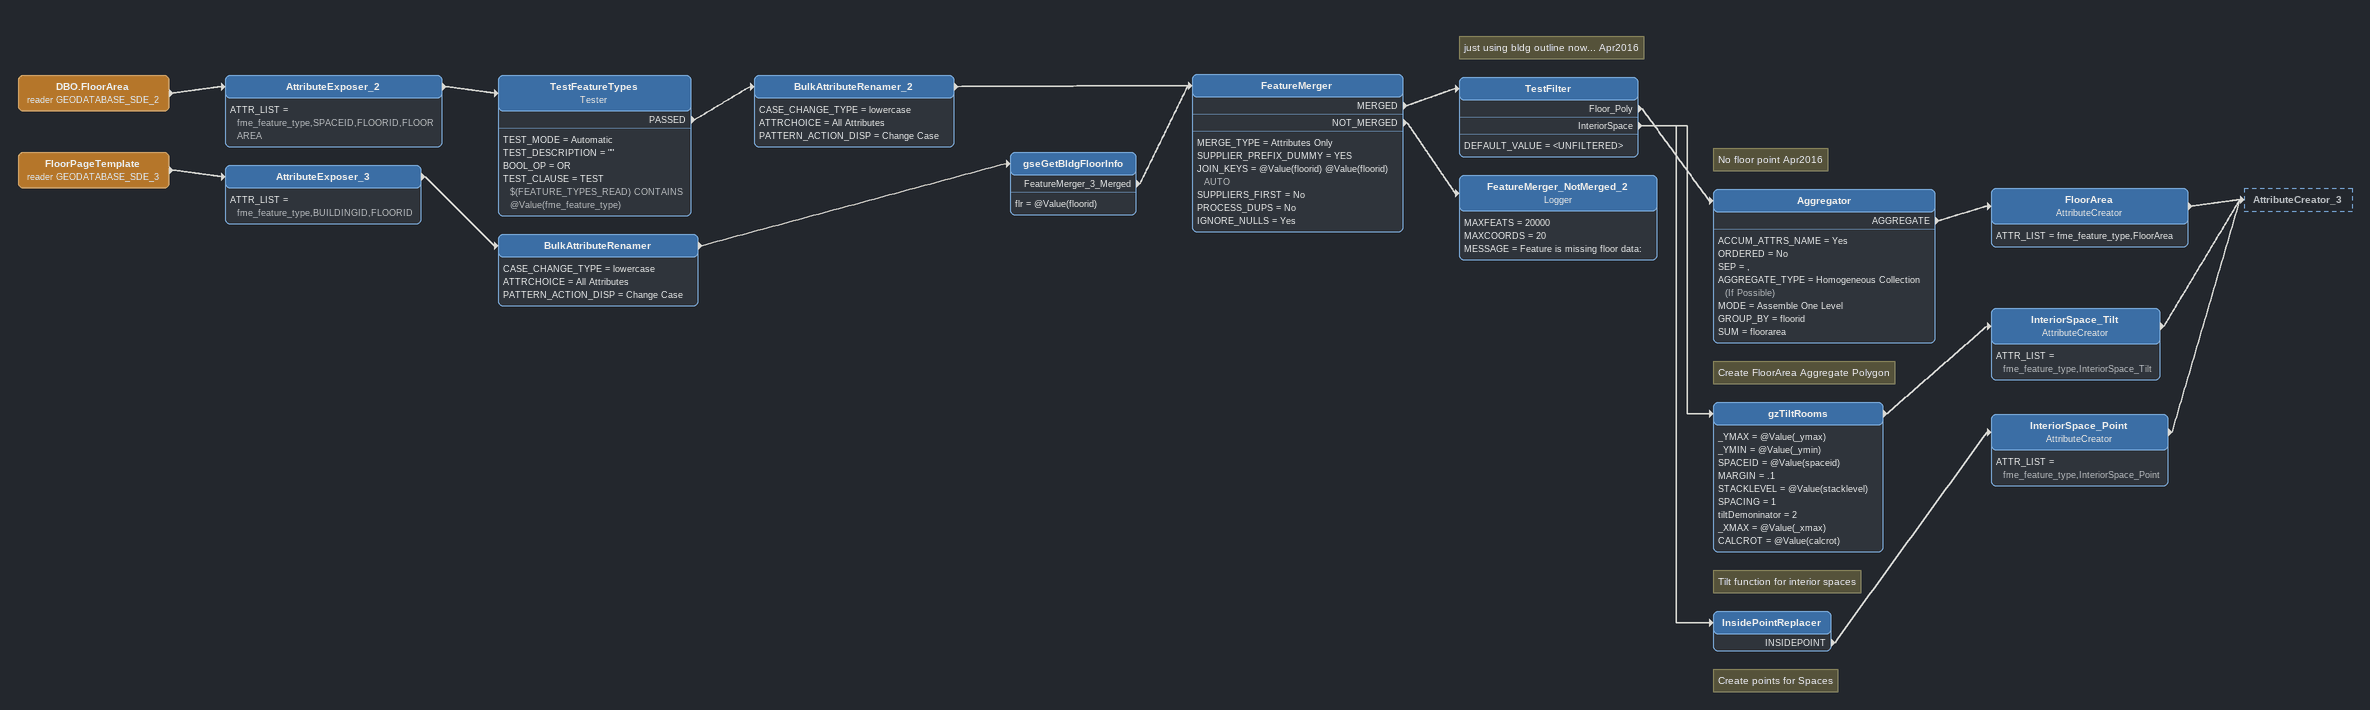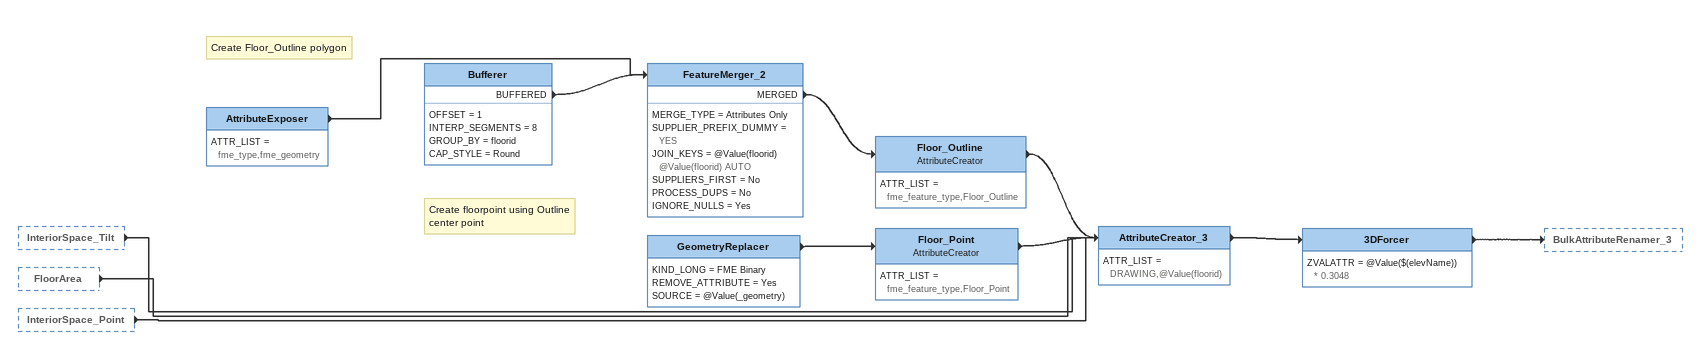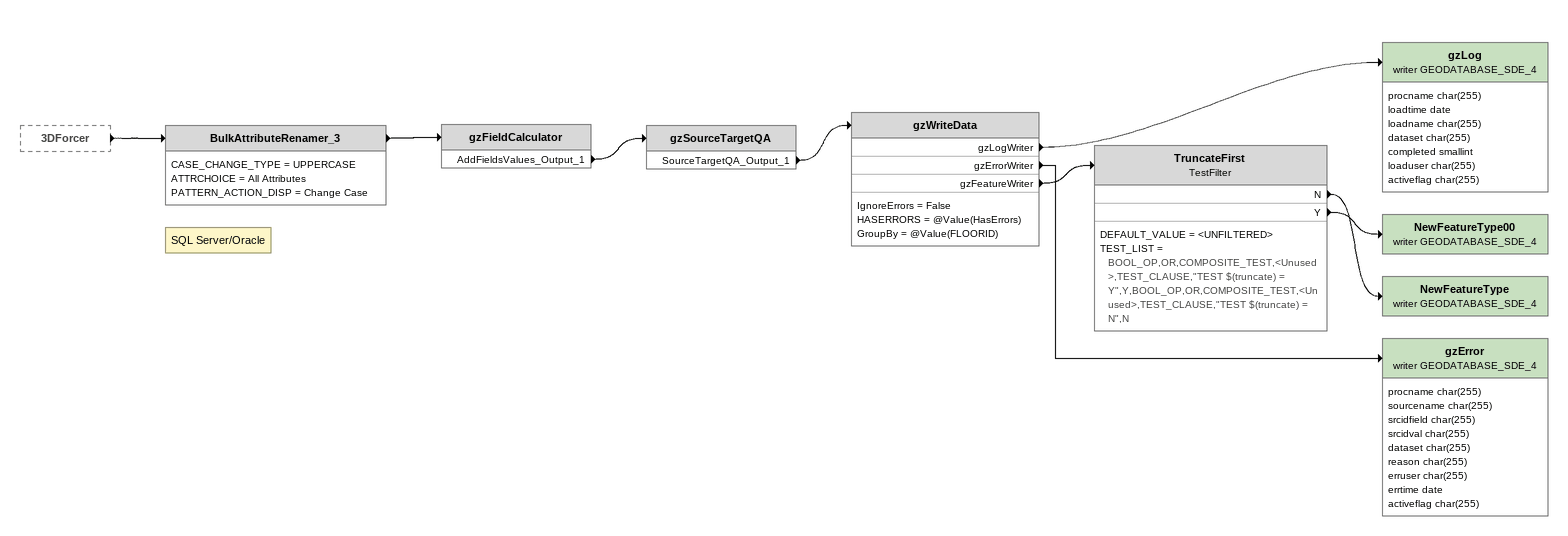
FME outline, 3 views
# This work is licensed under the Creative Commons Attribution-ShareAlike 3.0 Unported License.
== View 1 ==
DBO.FloorArea (reader GEODATABASE_SDE_2)
    -> AttributeExposer_2
AttributeExposer_2
    ATTR_LIST = fme_feature_type,SPACEID,FLOORID,FLOORAREA
    -> TestFeatureTypes
TestFeatureTypes: Tester
    TEST_MODE = Automatic
    TEST_DESCRIPTION = ""
    BOOL_OP = OR
    TEST_CLAUSE = TEST $(FEATURE_TYPES_READ) CONTAINS @Value(fme_feature_type)
    PASSED -> BulkAttributeRenamer_2
BulkAttributeRenamer_2
    CASE_CHANGE_TYPE = lowercase
    ATTRCHOICE = All Attributes
    PATTERN_ACTION_DISP = Change Case
    -> FeatureMerger
FloorPageTemplate (reader GEODATABASE_SDE_3)
    -> AttributeExposer_3
AttributeExposer_3
    ATTR_LIST = fme_feature_type,BUILDINGID,FLOORID
    -> BulkAttributeRenamer
BulkAttributeRenamer
    CASE_CHANGE_TYPE = lowercase
    ATTRCHOICE = All Attributes
    PATTERN_ACTION_DISP = Change Case
    -> gseGetBldgFloorInfo
gseGetBldgFloorInfo
    flr = @Value(floorid)
    FeatureMerger_3_Merged -> FeatureMerger
FeatureMerger
    MERGE_TYPE = Attributes Only
    SUPPLIER_PREFIX_DUMMY = YES
    JOIN_KEYS = @Value(floorid) @Value(floorid) AUTO
    SUPPLIERS_FIRST = No
    PROCESS_DUPS = No
    IGNORE_NULLS = Yes
    MERGED -> TestFilter
    NOT_MERGED -> FeatureMerger_NotMerged_2
Note: just using bldg outline now... Apr2016
TestFilter
    DEFAULT_VALUE = <UNFILTERED>
    Floor_Poly -> Aggregator
    InteriorSpace -> gzTiltRooms
    InteriorSpace -> InsidePointReplacer
Note: No floor point Apr2016
Aggregator
    ACCUM_ATTRS_NAME = Yes
    ORDERED = No
    SEP = ,
    AGGREGATE_TYPE = Homogeneous Collection (If Possible)
    MODE = Assemble One Level
    GROUP_BY = floorid
    SUM = floorarea
    AGGREGATE -> FloorArea
FloorArea: AttributeCreator
    ATTR_LIST = fme_feature_type,FloorArea
    -> AttributeCreator_3
Note: Create FloorArea Aggregate Polygon
gzTiltRooms
    _YMAX = @Value(_ymax)
    _YMIN = @Value(_ymin)
    SPACEID = @Value(spaceid)
    MARGIN = .1
    STACKLEVEL = @Value(stacklevel)
    SPACING = 1
    tiltDemoninator = 2
    _XMAX = @Value(_xmax)
    CALCROT = @Value(calcrot)
    -> InteriorSpace_Tilt
InteriorSpace_Tilt: AttributeCreator
    ATTR_LIST = fme_feature_type,InteriorSpace_Tilt
    -> AttributeCreator_3
Note: Tilt function for interior spaces
Note: Create points for Spaces
InsidePointReplacer
    INSIDEPOINT -> InteriorSpace_Point
InteriorSpace_Point: AttributeCreator
    ATTR_LIST = fme_feature_type,InteriorSpace_Point
    -> AttributeCreator_3
FeatureMerger_NotMerged_2: Logger
    MAXFEATS = 20000
    MAXCOORDS = 20
    MESSAGE = Feature is missing floor data:

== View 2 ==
InteriorSpace_Tilt [outside]
    -> AttributeCreator_3
FloorArea [outside]
    -> AttributeCreator_3
InteriorSpace_Point [outside]
    -> AttributeCreator_3
Note: Create Floor_Outline polygon
AttributeExposer
    ATTR_LIST = fme_type,fme_geometry
    -> FeatureMerger_2
Bufferer
    OFFSET = 1
    INTERP_SEGMENTS = 8
    GROUP_BY = floorid
    CAP_STYLE = Round
    BUFFERED -> FeatureMerger_2
FeatureMerger_2
    MERGE_TYPE = Attributes Only
    SUPPLIER_PREFIX_DUMMY = YES
    JOIN_KEYS = @Value(floorid) @Value(floorid) AUTO
    SUPPLIERS_FIRST = No
    PROCESS_DUPS = No
    IGNORE_NULLS = Yes
    MERGED -> Floor_Outline
Floor_Outline: AttributeCreator
    ATTR_LIST = fme_feature_type,Floor_Outline
    -> AttributeCreator_3
Note: Create floorpoint using Outline center point
GeometryReplacer
    KIND_LONG = FME Binary
    REMOVE_ATTRIBUTE = Yes
    SOURCE = @Value(_geometry)
    -> Floor_Point
Floor_Point: AttributeCreator
    ATTR_LIST = fme_feature_type,Floor_Point
    -> AttributeCreator_3
AttributeCreator_3
    ATTR_LIST = DRAWING,@Value(floorid)
    -> 3DForcer
3DForcer
    ZVALATTR = @Value($(elevName)) * 0.3048
    -> BulkAttributeRenamer_3

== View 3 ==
3DForcer [outside]
    -> BulkAttributeRenamer_3
Note: SQL Server/Oracle
BulkAttributeRenamer_3
    CASE_CHANGE_TYPE = UPPERCASE
    ATTRCHOICE = All Attributes
    PATTERN_ACTION_DISP = Change Case
    -> gzFieldCalculator
gzFieldCalculator
    AddFieldsValues_Output_1 -> gzSourceTargetQA
gzSourceTargetQA
    SourceTargetQA_Output_1 -> gzWriteData
gzWriteData
    IgnoreErrors = False
    HASERRORS = @Value(HasErrors)
    GroupBy = @Value(FLOORID)
    gzLogWriter -> gzLog (writer GEODATABASE_SDE_4)
    gzErrorWriter -> gzError (writer GEODATABASE_SDE_4)
    gzFeatureWriter -> TruncateFirst
gzLog (writer GEODATABASE_SDE_4)
    attributes: procname char(255), loadtime date, loadname char(255), dataset char(255), completed smallint, loaduser char(255), activeflag char(255)
TruncateFirst: TestFilter
    DEFAULT_VALUE = <UNFILTERED>
    TEST_LIST = BOOL_OP,OR,COMPOSITE_TEST,<Unused>,TEST_CLAUSE,"TEST $(truncate) = Y",Y,BOOL_OP,OR,COMPOSITE_TEST,<Unused>,TEST_CLAUSE,"TEST $(truncate) = N",N
    N -> NewFeatureType (writer GEODATABASE_SDE_4)
    Y -> NewFeatureType00 (writer GEODATABASE_SDE_4)
NewFeatureType00 (writer GEODATABASE_SDE_4)
NewFeatureType (writer GEODATABASE_SDE_4)
gzError (writer GEODATABASE_SDE_4)
    attributes: procname char(255), sourcename char(255), srcidfield char(255), srcidval char(255), dataset char(255), reason char(255), erruser char(255), errtime date, activeflag char(255)
